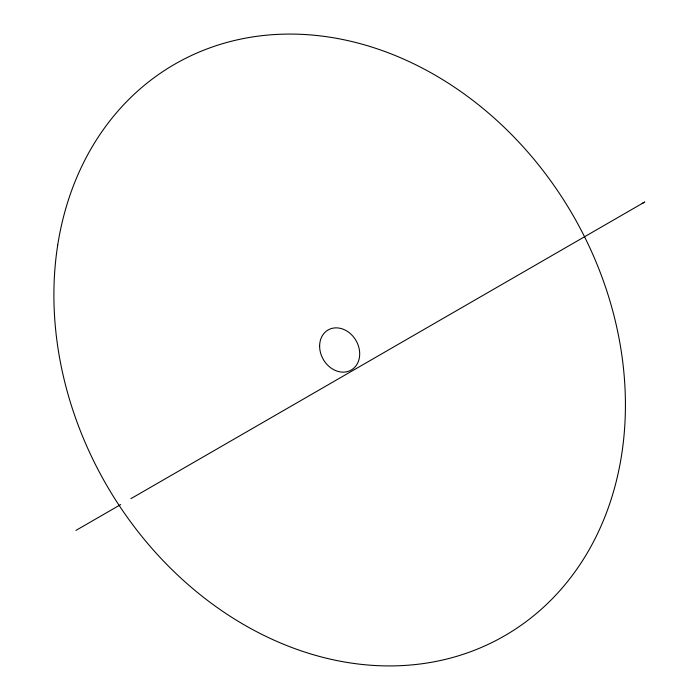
<?xml version="1.0" encoding="UTF-8"?>
<svg xmlns="http://www.w3.org/2000/svg" width="700" height="700" viewBox="0 0 700 700"><rect width="100%" height="100%" fill="white"/><g stroke="black" fill="none" stroke-linecap="round" stroke-linejoin="round"><path stroke-width="1.05" d="M642.294 203.42L644.718 202.02L130.918 498.662M75.95 530.399L120.68 504.577M319.629 345.914A23.135 18.891 60 0 0 349.501 370.895A23.135 18.891 60 0 0 349.86 333.191A23.135 18.891 60 0 0 319.629 345.914M57.706 245.123A329.971 269.421 60 0 0 440.379 660.52A329.971 269.421 60 0 0 520.905 144.357A329.971 269.421 60 0 0 57.706 245.123"/></g></svg>
